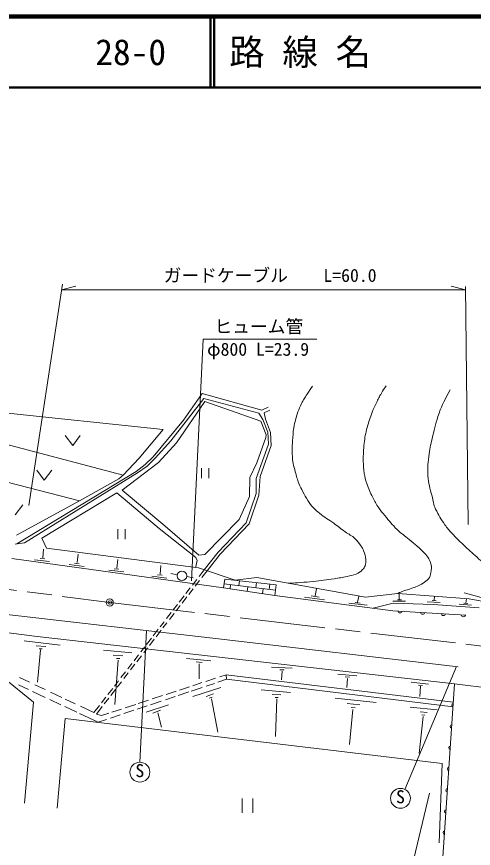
# Model space of a CAD drawing. Units: millimetres, scale not verified. Extents: x 40000 to 680000, y 20000 to 380000.
# Drawn here: x 150451 to 214769, y 262839 to 380000 of the extents above; entities that cross this region are included whole.
import ezdxf
from ezdxf.enums import TextEntityAlignment as Align

# ---------------------------------------------------------------- set-up
doc = ezdxf.new("R2010")
doc.units = ezdxf.units.MM
doc.header["$LTSCALE"] = 1000
doc.header["$PDMODE"] = 32
doc.header["$PDSIZE"] = 500
doc.linetypes.add('CHAIN', pattern=[18.5, 12, -1.5, 3.5, -1.5])
for name, color, linetype, lineweight in [('M-BGD', 7, 'Continuous', 13), ('M-BMK', 2, 'CHAIN', 13), ('M-BMK-SRVR', 3, 'Continuous', 13), ('M-STR-HTXT', 7, 'Continuous', 13), ('M-TTL', 2, 'Continuous', 140), ('M-TTL-LINE', 7, 'Continuous', 50)]:
    doc.layers.add(name, color=color, linetype=linetype, lineweight=lineweight)
doc.layers.add('M-TTL-TXT', color=7, linetype='Continuous')
doc.styles.add('ＭＳ ゴシック', font='')
doc.styles.get('ＭＳ ゴシック').set_extended_font_data('MS Gothic')

msp = doc.modelspace()

# ---------------------------------------------------------------- linework, layer by layer
at = {"layer": 'M-BGD'}
for p, q in [((173931, 323178), (176575, 326907)), ((176575, 326907), (184996, 324583)), ((172147, 320259), (176795, 326198)), ((172977, 319986), (176953, 325795)), ((176795, 326198), (184547, 324127)), ((176953, 325795), (184860, 323019)), ((184996, 324583), (185886, 324996)), ((185321, 324183), (186096, 324542)), ((147110, 324354), (171107, 321836)), ((184547, 324127), (185142, 323262)), ((185321, 324183), (185498, 323311)), ((169680, 317988), (173931, 323178)), ((184860, 323019), (185580, 321112)), ((185142, 323262), (185813, 321486)), ((185498, 323311), (186218, 321405)), ((171107, 321836), (167720, 317790)), ((185548, 320698), (185580, 321112)), ((185903, 319763), (185813, 321486)), ((186313, 319574), (186218, 321405)), ((145944, 320552), (165471, 315416)), ((157305, 321008), (158355, 319608)), ((158355, 319608), (159405, 321008)), ((169959, 317811), (172147, 320259)), ((170442, 317190), (172977, 319986)), ((184260, 317133), (185548, 320698)), ((184182, 314933), (185903, 319763)), ((184763, 315223), (186313, 319574)), ((165471, 315416), (167720, 317790)), ((168536, 316904), (169680, 317988)), ((168817, 316670), (169959, 317811)), ((165315, 313315), (170442, 317190)), ((167261, 315930), (168536, 316904)), ((167448, 315750), (168817, 316670)), ((176482, 315010), (176482, 316410)), ((177532, 315010), (177532, 316410)), ((183284, 315057), (184260, 317133)), ((159282, 311780), (144517, 315615)), ((150456, 305736), (167261, 315930)), ((167448, 315750), (151567, 305862)), ((153294, 316117), (154344, 314717)), ((154344, 314717), (155394, 316117)), ((165471, 315416), (164864, 314909)), ((184570, 312600), (184763, 315223)), ((164864, 314909), (159282, 311780)), ((183266, 312421), (183284, 315057)), ((184165, 312809), (184182, 314933)), ((154014, 306522), (164553, 312909)), ((164553, 312909), (170514, 307914)), ((165315, 313315), (171028, 308527)), ((150446, 306976), (159282, 311780)), ((181805, 309182), (183266, 312421)), ((182788, 308698), (184165, 312809)), ((183220, 308570), (184570, 312600)), ((150263, 309827), (151313, 311227)), ((171028, 308527), (176118, 304156)), ((176966, 304232), (181805, 309182)), ((178817, 304549), (182788, 308698)), ((179119, 304286), (183220, 308570)), ((164697, 306391), (164697, 307790)), ((165746, 306391), (165746, 307790)), ((175667, 303794), (170514, 307914)), ((151567, 305862), (150228, 305710)), ((154641, 305129), (154014, 306522)), ((154130, 303787), (154247, 304971)), ((176043, 302360), (154641, 305129)), ((149780, 303676), (179568, 299521)), ((152987, 303503), (155092, 303226)), ((153763, 303690), (154420, 303614)), ((158983, 303110), (159101, 304294)), ((164570, 302330), (164687, 303514)), ((175888, 303392), (175667, 303794)), ((176118, 304156), (176966, 304232)), ((176872, 302080), (178817, 304549)), ((177274, 301944), (179119, 304286)), ((157841, 302826), (159946, 302549)), ((158616, 303013), (159274, 302937)), ((170645, 301483), (170763, 302667)), ((175648, 302412), (175680, 302534)), ((175680, 302534), (175888, 303392)), ((176043, 302360), (181214, 300610)), ((163427, 302047), (165532, 301770)), ((164203, 302233), (164861, 302157)), ((169503, 301199), (171608, 300922)), ((170278, 301386), (170936, 301310)), ((172163, 301565), (173060, 301391)), ((174399, 301130), (175311, 300954)), ((176136, 301127), (176872, 302080)), ((176538, 300991), (177274, 301944)), ((175198, 299911), (175819, 300717)), ((175600, 299775), (176221, 300581)), ((179790, 300768), (179568, 299521)), ((179673, 300109), (186897, 299196)), ((179790, 300768), (186990, 299968)), ((180585, 299994), (180508, 299385)), ((181214, 300610), (184292, 300991)), ((181730, 299849), (181818, 300543)), ((184131, 299546), (184224, 300275)), ((184292, 300991), (199570, 298245)), ((186028, 299306), (186124, 300064)), ((186990, 299968), (186809, 298479)), ((174295, 298742), (174892, 299516)), ((174697, 298606), (175294, 299380)), ((179568, 299521), (186809, 298479)), ((183006, 299688), (182924, 299038)), ((185145, 299417), (185058, 298731)), ((192502, 298415), (192666, 299394)), ((213481, 298835), (217583, 297684)), ((173358, 297528), (174026, 298394)), ((173760, 297392), (174428, 298258)), ((186809, 298479), (203436, 296316)), ((190992, 298233), (193790, 297840)), ((191937, 298390), (193042, 298227)), ((198471, 297529), (198618, 298360)), ((199570, 298245), (204147, 298761)), ((203427, 297661), (205224, 297679)), ((204068, 297833), (204626, 297839)), ((204147, 298761), (214193, 297994)), ((204327, 297898), (204334, 298649)), ((208951, 297738), (209554, 297701)), ((209254, 297809), (209276, 298322)), ((213715, 297407), (213789, 297984)), ((214193, 297994), (217216, 297405)), ((120094, 296972), (153358, 292678)), ((172505, 296424), (173094, 297187)), ((172907, 296288), (173496, 297051)), ((197237, 297399), (199817, 297089)), ((198123, 297491), (198806, 297388)), ((203473, 297397), (200658, 296678)), ((209099, 297202), (203473, 297397)), ((208253, 297574), (210106, 297482)), ((215600, 296707), (209099, 297202)), ((212782, 297240), (214493, 297107)), ((213446, 297395), (213968, 297348)), ((145827, 296163), (178874, 292369)), ((171567, 295208), (172213, 296046)), ((171969, 295072), (172615, 295910)), ((203436, 296316), (213702, 295708)), ((170660, 294035), (171223, 294763)), ((171062, 293899), (171625, 294627)), ((167777, 274971), (168726, 293534)), ((169683, 292768), (170399, 293697)), ((170085, 292632), (170801, 293560)), ((151506, 292078), (156575, 291466)), ((153358, 292678), (212119, 285999)), ((168757, 291569), (169437, 292451)), ((169159, 291433), (169839, 292315)), ((212648, 288405), (178874, 292369)), ((153217, 291376), (154560, 291251)), ((153833, 290787), (153398, 286233)), ((153625, 290967), (154034, 290926)), ((162676, 290752), (166654, 290367)), ((167963, 290541), (168499, 291235)), ((168365, 290405), (168901, 291099)), ((164037, 290045), (165418, 289962)), ((164525, 289588), (164972, 289568)), ((166981, 289270), (167626, 290105)), ((167383, 289134), (168028, 289969)), ((174386, 289581), (177814, 289259)), ((164733, 289360), (164297, 283126)), ((166102, 288131), (166696, 288900)), ((166504, 287995), (167098, 288764)), ((175736, 289103), (176598, 289040)), ((176173, 288843), (176142, 286724)), ((186361, 288376), (189238, 288220)), ((205127, 271143), (212384, 288437)), ((165142, 286887), (165762, 287690)), ((165544, 286751), (166164, 287554)), ((179060, 287007), (179968, 287305)), ((211946, 283438), (179968, 287305)), ((179968, 287305), (179999, 286651)), ((187495, 287994), (188142, 287966)), ((187842, 287809), (187745, 286558)), ((195699, 287395), (198351, 287152)), ((148561, 286888), (152823, 283415)), ((150833, 286907), (152248, 286242)), ((152994, 285890), (154470, 285195)), ((164226, 285702), (164807, 286453)), ((164628, 285565), (165209, 286317)), ((175253, 285757), (176542, 286180)), ((177084, 286358), (178479, 286816)), ((177139, 285693), (178293, 286080)), ((178766, 286238), (179999, 286651)), ((179999, 286651), (211902, 282787)), ((196703, 287000), (197347, 286938)), ((197049, 286778), (196952, 285497)), ((206030, 286235), (208467, 285977)), ((212119, 285999), (210289, 258886)), ((212119, 285999), (220887, 284950)), ((150728, 285868), (152143, 285202)), ((152702, 284938), (154473, 284104)), ((155231, 284837), (156799, 284099)), ((163299, 284501), (163975, 285376)), ((163701, 284365), (164377, 285240)), ((171508, 284528), (172903, 284986)), ((173182, 284369), (174695, 284875)), ((173373, 285140), (174795, 285607)), ((175046, 284993), (176589, 285509)), ((175248, 284211), (179216, 285478)), ((184884, 285174), (189004, 284814)), ((207050, 285834), (207618, 285788)), ((207341, 285677), (207225, 284241)), ((155126, 283797), (156694, 283059)), ((157294, 283866), (158715, 283197)), ((162396, 283331), (163016, 284134)), ((162798, 283195), (163418, 283998)), ((167580, 283238), (169020, 283711)), ((169319, 283076), (170824, 283580)), ((169556, 283887), (171004, 284363)), ((171414, 283777), (172754, 284226)), ((177149, 284211), (178177, 284606)), ((177575, 283983), (178001, 284149)), ((177886, 283879), (178785, 279221)), ((186442, 284516), (187647, 284454)), ((186871, 284087), (187273, 284073)), ((187107, 283907), (186883, 278582)), ((195311, 284004), (201076, 283396)), ((152823, 283415), (151550, 269192)), ((157227, 282808), (158905, 282018)), ((159430, 282860), (161339, 281962)), ((161339, 281962), (162110, 282961)), ((161689, 281759), (162512, 282825)), ((163865, 282019), (165210, 282461)), ((165715, 282626), (167232, 283124)), ((167432, 282445), (168841, 282916)), ((168685, 282030), (171831, 283037)), ((196999, 283230), (198765, 283074)), ((197809, 282420), (197311, 277476)), ((197539, 282690), (198110, 282648)), ((205849, 282729), (209657, 282355)), ((159324, 281821), (161918, 280599)), ((161689, 281759), (162412, 281542)), ((162412, 281542), (163436, 281878)), ((163669, 281185), (165021, 281638)), ((165555, 281817), (166949, 282283)), ((169640, 281895), (170731, 282300)), ((170326, 281947), (170834, 279922)), ((207690, 281406), (207143, 276224)), ((207261, 282078), (208279, 281995)), ((207497, 281655), (207953, 281621)), ((156153, 268515), (157266, 281119)), ((157266, 281119), (210361, 274789)), ((161918, 280599), (163094, 280993)), ((210361, 274789), (209948, 263625)), ((182229, 269853), (182229, 267853)), ((183729, 267853), (183729, 269853))]:
    msp.add_line(p, q, dxfattribs=at)
for centre, radius in [((173723, 301225), 683), ((167803, 273574), 1398), ((204502, 269893), 1398)]:
    msp.add_circle(centre, radius, dxfattribs=at)
for centre, radius, start, end in [((204447, 296301), 305, 185.07645, 348.14521), ((207637, 296112), 305, 185.07645, 348.14521), ((210562, 295939), 305, 185.07645, 348.14521), ((213365, 295773), 305, 185.07645, 348.14521), ((211973, 283002), 256, 98.82002, 253.45925), ((211771, 280008), 256, 98.82002, 253.45925), ((211569, 277015), 256, 98.82002, 253.45925), ((211367, 274022), 256, 98.82002, 253.45925), ((211165, 271029), 256, 98.82002, 253.45925), ((210963, 268036), 256, 98.82002, 253.45925), ((210761, 265043), 256, 98.82002, 253.45925)]:
    msp.add_arc(centre, radius, start, end, dxfattribs=at)
for points, knots in [([(192118, 327960), (191738, 327419), (191635, 327269), (191346, 326813), (191024, 326304), (190829, 326025), (190565, 325483), (190348, 325038), (190225, 324786), (190070, 324316), (189786, 323454), (189635, 322963), (189482, 322068), (189363, 321367), (189365, 320964), (189315, 320254), (189280, 319750), (189240, 319467), (189253, 318962), (189272, 318222), (189259, 317800), (189392, 317072), (189478, 316598), (189564, 316339), (189698, 315876), (189883, 315235), (189955, 314863), (190205, 314243), (190395, 313771), (190530, 313518), (190768, 313069), (191027, 312580), (191164, 312300), (191470, 311839), (191753, 311411), (191914, 311166), (192269, 310796), (192578, 310475), (192773, 310315), (193124, 310039), (193868, 309452), (194331, 309185), (195097, 308628), (195727, 308171), (196063, 307893), (196696, 307440), (197248, 307044), (197644, 306931), (198134, 306460), (198493, 306115), (198668, 305890), (198940, 305473), (199118, 305201), (199195, 305032), (199316, 304729), (199497, 304275), (199581, 304001), (199615, 303513), (199638, 303167), (199630, 302959), (199517, 302631), (199438, 302401), (199345, 302285), (199177, 302109), (198874, 301796), (198656, 301649), (198252, 301484), (197778, 301290), (197489, 301243), (196988, 301137), (196274, 300985), (195867, 300935), (195146, 300824), (194005, 300648), (193365, 300546), (192217, 300421), (191524, 300345), (191133, 300335), (190438, 300289), (189781, 300245), (189572, 300234), (188755, 300189)], [0, 0, 0, 0, 1, 1, 1, 2, 2, 2, 3, 3, 3, 4, 4, 4, 5, 5, 5, 6, 6, 6, 7, 7, 7, 8, 8, 8, 9, 9, 9, 10, 10, 10, 11, 11, 11, 12, 12, 12, 13, 13, 13, 14, 14, 14, 15, 15, 15, 16, 16, 16, 17, 17, 17, 18, 18, 18, 19, 19, 19, 20, 20, 20, 21, 21, 21, 22, 22, 22, 23, 23, 23, 24, 24, 24, 25, 25, 25, 26, 26, 26, 27, 27, 27, 27]), ([(202511, 327992), (202173, 327526), (202078, 327385), (201829, 326977), (201512, 326454), (201368, 326140), (201107, 325587), (200870, 325086), (200727, 324809), (200532, 324290), (200220, 323461), (200048, 322993), (199814, 322139), (199693, 321695), (199637, 321443), (199555, 320991), (199478, 320572), (199439, 320335), (199400, 319910), (199311, 318930), (199247, 318378), (199270, 317394), (199286, 316716), (199300, 316332), (199409, 315663), (199502, 315100), (199577, 314785), (199764, 314246), (200036, 313460), (200225, 313030), (200598, 312286), (200893, 311696), (201065, 311364), (201439, 310820), (201746, 310372), (201952, 310145), (202300, 309729), (202961, 308940), (203299, 308464), (204038, 307748), (204651, 307154), (205059, 306893), (205715, 306346), (206154, 305980), (206416, 305794), (206841, 305411), (207254, 305038), (207507, 304847), (207874, 304428), (208140, 304125), (208291, 303952), (208495, 303604), (208646, 303345), (208726, 303190), (208796, 302900), (208908, 302435), (208871, 302147), (208793, 301675), (208734, 301316), (208667, 301099), (208446, 300809), (208212, 300502), (208006, 300392), (207682, 300183), (207086, 299800), (206692, 299687), (206032, 299428), (205629, 299270), (205383, 299241), (204976, 299095), (204635, 298972), (204521, 298927), (204113, 298757)], [0, 0, 0, 0, 1, 1, 1, 2, 2, 2, 3, 3, 3, 4, 4, 4, 5, 5, 5, 6, 6, 6, 7, 7, 7, 8, 8, 8, 9, 9, 9, 10, 10, 10, 11, 11, 11, 12, 12, 12, 13, 13, 13, 14, 14, 14, 15, 15, 15, 16, 16, 16, 17, 17, 17, 18, 18, 18, 19, 19, 19, 20, 20, 20, 21, 21, 21, 22, 22, 22, 23, 23, 23, 24, 24, 24, 24]), ([(219318, 296237), (219406, 296542), (219426, 296640), (219475, 296902), (219560, 297363), (219672, 297641), (219567, 298098), (219518, 298311), (219460, 298423), (219373, 298624), (219051, 299373), (218937, 299835), (218482, 300512), (218057, 301145), (217801, 301494), (217278, 302049), (216561, 302811), (216057, 303132), (215284, 303835), (214527, 304523), (214097, 304901), (213362, 305611), (212723, 306229), (212352, 306565), (211752, 307221), (211338, 307674), (211115, 307939), (210755, 308436), (210171, 309246), (209880, 309734), (209457, 310638), (209145, 311306), (209123, 311739), (208948, 312456), (208673, 313585), (208429, 314213), (208359, 315374), (208287, 316559), (208401, 317229), (208546, 318407), (208665, 319376), (208809, 319908), (209034, 320858), (209339, 322148), (209489, 322883), (209943, 324129), (210429, 325464), (210690, 325938), (211485, 327424)], [0, 0, 0, 0, 1, 1, 1, 2, 2, 2, 3, 3, 3, 4, 4, 4, 5, 5, 5, 6, 6, 6, 7, 7, 7, 8, 8, 8, 9, 9, 9, 10, 10, 10, 11, 11, 11, 12, 12, 12, 13, 13, 13, 14, 14, 14, 15, 15, 15, 16, 16, 16, 16])]:
    msp.add_open_spline(points, degree=3, knots=knots, dxfattribs=at)
at = {"layer": 'M-BMK'}
for p, q in [((120188, 303089), (163565, 297471)), ((163565, 297471), (262371, 285902))]:
    msp.add_line(p, q, dxfattribs=at)
at = {"layer": 'M-BMK-SRVR'}
msp.add_circle((163565, 297471), 500, dxfattribs=at)
msp.add_point((163565, 297471), dxfattribs=at)
at = {"layer": 'M-STR-HTXT'}
for p, q in [((156900, 342334), (152165, 311126)), ((156778, 341524), (158778, 342024)), ((156778, 341524), (213659, 341524)), ((213659, 341524), (211659, 342024)), ((213654, 341969), (214039, 308460)), ((176722, 334552), (175065, 300536)), ((176722, 334552), (192722, 334552)), ((203393, 248838), (208575, 270595))]:
    msp.add_line(p, q, dxfattribs=at)
at = {"layer": 'M-TTL'}
msp.add_line((680000, 380000), (40000, 380000), dxfattribs=at)
at = {"layer": 'M-TTL-LINE'}
for p, q in [((177750, 380000), (177750, 370000)), ((178250, 380000), (178250, 370000)), ((40000, 370000), (680000, 370000))]:
    msp.add_line(p, q, dxfattribs=at)

# ---------------------------------------------------------------- texts
at = {"layer": 'M-BGD', "style": 'ＭＳ ゴシック'}
for p in [(167178, 272324), (203877, 268643)]:
    msp.add_text('S', height=1833, dxfattribs=at).set_placement(p, align=Align.BOTTOM_LEFT)
at = {"layer": 'M-STR-HTXT', "style": 'ＭＳ ゴシック'}
for s, p in [('ガードケーブル\u3000\u3000L=60.0', (171152, 342085)), ('ヒューム管', (178306, 334882)), ('φ800 L=23.9', (177275, 331680))]:
    msp.add_text(s, height=1833, dxfattribs=at).set_placement(p, align=Align.BOTTOM_LEFT)
at = {"layer": 'M-TTL-TXT', "style": 'ＭＳ ゴシック'}
for s, p in [('路 線 名', (180380, 375000)), ('28-0', (161521, 375000))]:
    msp.add_text(s, height=3666, dxfattribs=at).set_placement(p, align=Align.MIDDLE_LEFT)

doc.saveas('drawing.dxf')
